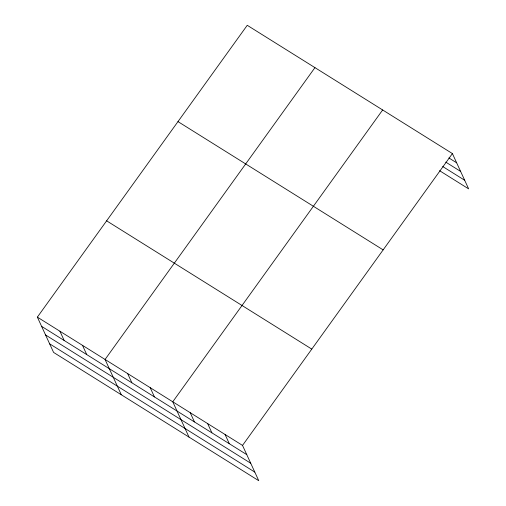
<?xml version="1.0" encoding="UTF-8"?>
<svg xmlns="http://www.w3.org/2000/svg" width="506" height="506" viewBox="0 0 506 506"><rect width="100%" height="100%" fill="white"/><g stroke="black" fill="none" stroke-linecap="round" stroke-linejoin="round"><path stroke-width="0.76" d="M37.362 317.129L242.526 445.406L258.756 480.7L53.592 352.423L37.362 317.129L247.244 25.3L452.408 153.577L468.638 188.871L439.575 170.699M314.947 67.633L105.065 359.462L121.301 394.756M382.65 109.96L172.767 401.789L189.004 437.089M242.526 445.406L452.408 153.577M448.904 157.961L456.652 162.805M445.754 162.116L460.605 171.407M442.725 166.537L464.685 180.269M177.979 121.604L383.143 249.875M106.621 220.825L311.785 349.102M41.606 326.364L246.77 454.635M45.565 334.966L250.723 463.237M49.639 343.827L254.803 472.098M225.081 434.502L229.332 443.73M207.643 423.598L211.894 432.832M190.205 412.694L194.456 421.928M150.2 387.678L154.444 396.913M127.632 373.573L131.876 382.802M82.497 345.351L86.741 354.579M59.929 331.24L64.173 340.475"/></g></svg>
